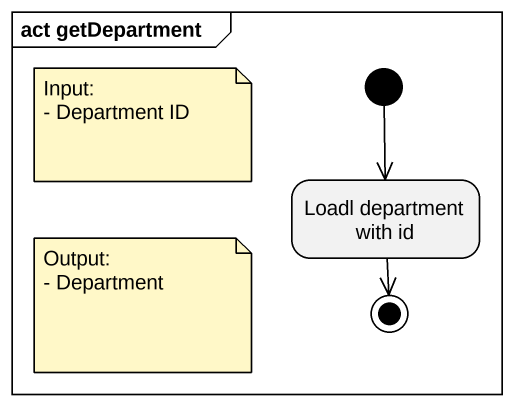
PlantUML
@startuml
mainframe act getDepartment
hide empty description
state "Loadl department with id" as Loadl_department_with_id
[*] --> Loadl_department_with_id
Loadl_department_with_id --> [*]
note as N1
  Input:
  - Department ID
end note
note as N2
  Output:
  - Department
end note
@enduml
